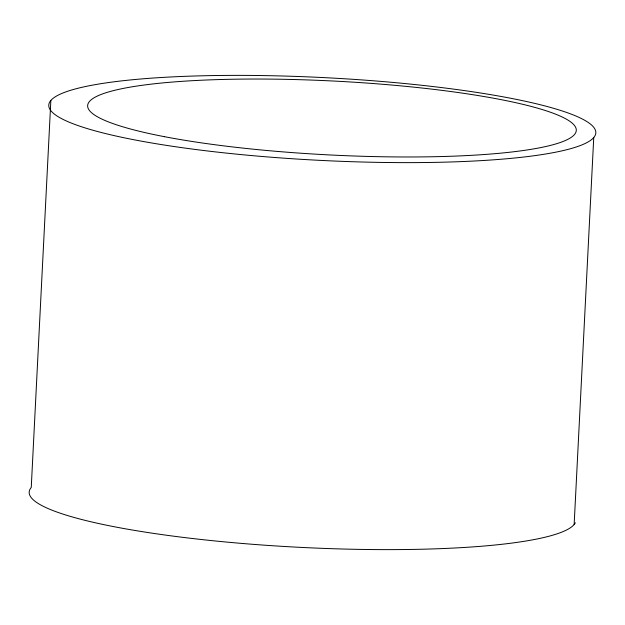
<?xml version="1.0" encoding="UTF-8"?>
<svg xmlns="http://www.w3.org/2000/svg" width="625" height="625" viewBox="0 0 625 625"><rect width="100%" height="100%" fill="white"/><g stroke="black" fill="none" stroke-linecap="round" stroke-linejoin="round"><path stroke-width="0.94" d="M50.852 100.477L31.25 487.469A273.859 41.422 2.9 0 0 275 545.891A273.859 41.422 2.9 0 0 575.344 522.797M574.148 524.523L593.75 137.531A273.859 41.422 2.9 0 0 215.664 75.531A273.859 41.422 2.9 0 0 157.492 143.945A273.859 41.422 2.9 0 0 593.75 137.531M164.508 136.695A244.625 37 2.9 0 0 569.766 138.281A244.625 37 2.9 0 0 261.641 79.047A244.625 37 2.9 0 0 164.508 136.695"/></g></svg>
